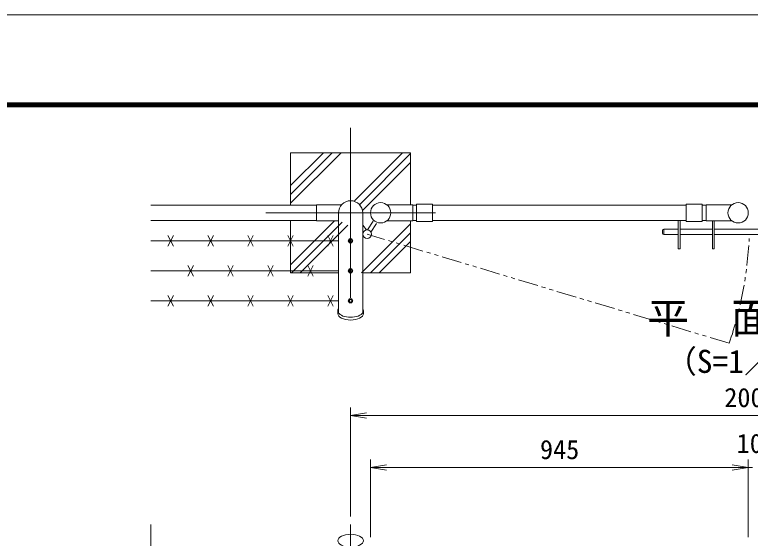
# Model space of a CAD drawing. Units: millimetres, scale not verified. Extents: x -4200 to 4200, y -2970 to 2970.
# Drawn here: x -356 to 1484, y 1661 to 2970 of the extents above; entities that cross this region are included whole.
import ezdxf
from ezdxf.enums import TextEntityAlignment as Align

# ---------------------------------------------------------------- set-up
doc = ezdxf.new("R2010")
doc.units = ezdxf.units.MM
doc.header["$LTSCALE"] = 20
doc.linetypes.add('USER1', pattern=[50.8, 31.75, -6.35, 6.35, -6.35])
doc.linetypes.add('USER3', pattern=[5, 2.5, -0.5, 0.5, -0.5, 0.5, -0.5])
for name, color, linetype, lineweight in [('0-1_D-TTL', 7, 'Continuous', 9), ('0-2_D-TTL-TXT', 7, 'Continuous', 18), ('0-3_D-STR4', 7, 'Continuous', 9), ('0-4_D-BMK', 2, 'USER1', 13), ('0-5_D-STR1', 1, 'Continuous', 18), ('0-7_D-DCR-HCH', 7, 'Continuous', 9), ('0-8_D-STR3', 3, 'Continuous', 13), ('0-9_D-STR-DIM', 7, 'Continuous', 9), ('0-A_0', 7, 'Continuous', 9)]:
    doc.layers.add(name, color=color, linetype=linetype, lineweight=lineweight)
doc.styles.add('ＭＳ ゴシック', font='')
doc.styles.get('ＭＳ ゴシック').set_extended_font_data('MS Gothic')

# ---------------------------------------------------------------- blocks, each defined once
blk = doc.blocks.new('_Open')
at = {"layer": '0-A_0'}
blk.add_line((-20, 3.33), (0, 0), dxfattribs=at)
blk.add_lwpolyline([(-20, -3.33), (0, 0), (-20, 0)], dxfattribs=at)

msp = doc.modelspace()

# ---------------------------------------------------------------- linework, layer by layer
at = {"layer": '0-1_D-TTL', "color": 2, "lineweight": 18}
msp.add_lwpolyline([(-4200, 2970), (4200, 2970), (4200, -2970), (-4200, -2970)], close=True, dxfattribs=at)
at = {"layer": '0-1_D-TTL'}
for points in [[(-3930, 2750), (3930, 2750), (3930, -2750), (-3930, -2750)], [(-3927.5, 2747.5), (3927.5, 2747.5), (3927.5, -2747.5), (-3927.5, -2747.5)], [(-3925, 2745), (3925, 2745), (3925, -2745), (-3925, -2745)], [(-3922.5, 2742.5), (3922.5, 2742.5), (3922.5, -2742.5), (-3922.5, -2742.5)], [(-3920, 2740), (3920, 2740), (3920, -2740), (-3920, -2740)]]:
    msp.add_lwpolyline(points, close=True, dxfattribs=at)
at = {"layer": '0-3_D-STR4'}
for p, q in [((334.22, 2493.85), (334.22, 2624.85)), ((634.22, 2624.85), (334.22, 2624.85)), ((634.22, 2494.55), (634.22, 2624.85)), ((634.22, 2324.85), (634.22, 2455.15)), ((634.22, 2324.85), (514.47, 2324.85))]:
    msp.add_line(p, q, dxfattribs=at)
msp.add_lwpolyline([(453.97, 2324.85), (334.22, 2324.85), (334.22, 2455.85)], dxfattribs=at)
at = {"layer": '0-4_D-BMK'}
for p, q in [((484.22, 2262.72), (484.22, 2686.99)), ((696.35, 2474.85), (272.08, 2474.85)), ((484.22, 1695.52), (484.22, -1188.63))]:
    msp.add_line(p, q, dxfattribs=at)
at = {"layer": '0-4_D-BMK', "linetype": 'USER3'}
msp.add_line((1431.27, 2148.89), (525.83, 2421.33), dxfattribs=at)
msp.add_arc((522.12, 2457.65), 960.15, 341.24173, 357.18761, dxfattribs=at)
at = {"layer": '0-5_D-STR1'}
for p, q in [((399.22, 2493.85), (-15.78, 2493.85)), ((649.37, 2493.85), (639.42, 2493.85)), ((1323.57, 2493.85), (689.37, 2493.85)), ((1373.62, 2493.85), (1363.57, 2493.85)), ((453.97, 2224.48), (453.97, 2474.85)), ((514.47, 2224.48), (514.47, 2474.85)), ((399.22, 2455.85), (-15.78, 2455.85)), ((649.37, 2455.85), (639.42, 2455.85)), ((1323.57, 2455.85), (689.37, 2455.85)), ((1373.62, 2455.85), (1363.57, 2455.85)), ((452.12, 2229.85), (452.12, 2222.93)), ((516.32, 2229.85), (516.32, 2222.93))]:
    msp.add_line(p, q, dxfattribs=at)
for centre in [(559.36, 2474.85), (1453.57, 2474.85)]:
    msp.add_circle(centre, 25.4, dxfattribs=at)
msp.add_arc((484.22, 2474.85), 30.25, 0, 180, dxfattribs=at)
for centre, start_param, end_param in [((484.22, 2229.85), 2.8004339, 6.6243441), ((484.22, 2222.93), 3.1415927, 6.2831853)]:
    msp.add_ellipse(centre, major_axis=(32.1, 0), ratio=0.5, start_param=start_param, end_param=end_param, dxfattribs=at)
msp.add_ellipse((484.22, 1655.37), major_axis=(-32.1, 0), ratio=0.5, dxfattribs=at)
at = {"layer": '0-7_D-DCR-HCH'}
for p, q in [((334.22, 2498.63), (460.43, 2624.85)), ((334.22, 2520.73), (438.34, 2624.85)), ((334.22, 2542.83), (416.24, 2624.85)), ((493.89, 2504.68), (614.07, 2624.85)), ((507.36, 2496.05), (634.22, 2622.91)), ((514.86, 2481.46), (634.22, 2600.81)), ((334.22, 2345), (444.37, 2455.15)), ((336.16, 2324.85), (463.04, 2451.73)), ((511.89, 2324.85), (634.22, 2447.18)), ((358.26, 2324.85), (477.61, 2444.21)), ((533.99, 2324.85), (634.22, 2425.08)), ((556.08, 2324.85), (634.22, 2402.99))]:
    msp.add_line(p, q, dxfattribs=at)
at = {"layer": '0-8_D-STR3'}
for p, q in [((575.4, 2494.55), (639.82, 2494.55)), ((639.82, 2494.55), (639.82, 2455.15)), ((689.37, 2496.15), (649.37, 2496.15)), ((649.37, 2453.55), (649.37, 2496.15)), ((689.37, 2453.55), (689.37, 2496.15)), ((1363.57, 2496.15), (1323.57, 2496.15)), ((1323.57, 2453.55), (1323.57, 2496.15)), ((1363.57, 2453.55), (1363.57, 2496.15)), ((1437.53, 2494.55), (1373.62, 2494.55)), ((1373.62, 2494.55), (1373.62, 2455.15)), ((399.22, 2455.15), (453.97, 2455.15)), ((540.56, 2453.85), (526.74, 2432.09)), ((549, 2448.49), (535.19, 2426.73)), ((575.4, 2455.15), (639.82, 2455.15)), ((689.37, 2453.55), (649.37, 2453.55)), ((1308.12, 2455.85), (1308.12, 2384.65)), ((1363.57, 2453.55), (1323.57, 2453.55)), ((1437.53, 2455.15), (1373.62, 2455.15)), ((1389.12, 2455.15), (1389.12, 2384.65)), ((523.9, 2431.96), (514.47, 2444.1)), ((1264.42, 2430.65), (1264.42, 2423.65)), ((1267.42, 2433.65), (1303.62, 2433.65)), ((1267.42, 2433.65), (1267.42, 2420.65)), ((1308.12, 2433.65), (1389.12, 2433.65)), ((1393.62, 2433.65), (1574.42, 2433.65)), ((40.92, 2418.27), (27.51, 2391.44)), ((40.92, 2391.44), (27.51, 2418.27)), ((140.92, 2418.27), (127.51, 2391.44)), ((140.92, 2391.44), (127.51, 2418.27)), ((240.92, 2418.27), (227.51, 2391.44)), ((240.92, 2391.44), (227.51, 2418.27)), ((340.92, 2418.27), (327.51, 2391.44)), ((340.92, 2391.44), (327.51, 2418.27)), ((440.92, 2418.27), (427.51, 2391.44)), ((440.92, 2391.44), (427.51, 2418.27)), ((516.01, 2425.82), (514.47, 2427.8)), ((1267.42, 2420.65), (1303.62, 2420.65)), ((1308.12, 2420.65), (1389.12, 2420.65)), ((1393.62, 2420.65), (1574.42, 2420.65)), ((-15.78, 2404.85), (453.97, 2404.85)), ((478.44, 2404.85), (481.33, 2409.85)), ((481.33, 2399.85), (478.44, 2404.85)), ((481.33, 2409.85), (487.1, 2409.85)), ((487.1, 2409.85), (489.99, 2404.85)), ((90.92, 2343.27), (77.51, 2316.44)), ((90.92, 2316.44), (77.51, 2343.27)), ((190.92, 2343.27), (177.51, 2316.44)), ((190.92, 2316.44), (177.51, 2343.27)), ((290.92, 2343.27), (277.51, 2316.44)), ((290.92, 2316.44), (277.51, 2343.27)), ((390.92, 2343.27), (377.51, 2316.44)), ((390.92, 2316.44), (377.51, 2343.27)), ((-15.78, 2329.85), (453.97, 2329.85)), ((478.44, 2329.85), (481.33, 2334.85)), ((481.33, 2324.85), (478.44, 2329.85)), ((481.33, 2334.85), (487.1, 2334.85)), ((487.1, 2334.85), (489.99, 2329.85)), ((40.92, 2268.27), (27.51, 2241.44)), ((40.92, 2241.44), (27.51, 2268.27)), ((140.92, 2268.27), (127.51, 2241.44)), ((140.92, 2241.44), (127.51, 2268.27)), ((240.92, 2268.27), (227.51, 2241.44)), ((240.92, 2241.44), (227.51, 2268.27)), ((340.92, 2268.27), (327.51, 2241.44)), ((340.92, 2241.44), (327.51, 2268.27)), ((440.92, 2268.27), (427.51, 2241.44)), ((440.92, 2241.44), (427.51, 2268.27)), ((-15.78, 2254.85), (453.97, 2254.85)), ((478.44, 2254.85), (481.33, 2259.85)), ((481.33, 2249.85), (478.44, 2254.85)), ((481.33, 2259.85), (487.1, 2259.85)), ((487.1, 2259.85), (489.99, 2254.85))]:
    msp.add_line(p, q, dxfattribs=at)
for points in [[(399.22, 2455.15), (399.22, 2494.55), (461.26, 2494.55)], [(1303.62, 2455.85), (1303.62, 2384.65), (1308.12, 2384.65)], [(1393.62, 2455.15), (1393.62, 2384.65), (1389.12, 2384.65)], [(489.99, 2404.85), (487.1, 2399.85), (481.33, 2399.85)], [(489.99, 2329.85), (487.1, 2324.85), (481.33, 2324.85)], [(489.99, 2254.85), (487.1, 2249.85), (481.33, 2249.85)]]:
    msp.add_lwpolyline(points, dxfattribs=at)
for centre, radius in [((525.83, 2421.33), 10.8), ((484.22, 2404.85), 4.9), ((484.22, 2404.85), 3), ((484.22, 2329.85), 4.9), ((484.22, 2329.85), 3), ((484.22, 2254.85), 4.9), ((484.22, 2254.85), 3)]:
    msp.add_circle(centre, radius, dxfattribs=at)
for centre, start, end in [((1267.42, 2430.65), 90, 180), ((1267.42, 2423.65), 180, 270)]:
    msp.add_arc(centre, 3, start, end, dxfattribs=at)
at = {"layer": '0-9_D-STR-DIM'}
for p, q in [((484.22, 1715.52), (484.22, 1988.03)), ((524.22, 1968.03), (2444.22, 1968.03)), ((533.97, 1664.37), (533.97, 1858.03)), ((1478.97, 1664.37), (1478.97, 1858.03)), ((1478.97, 1664.37), (1478.97, 1858.03)), ((573.97, 1838.03), (1438.97, 1838.03)), ((1438.97, 1838.03), (1398.97, 1838.03)), ((1478.97, 1838.03), (1489.47, 1838.03)), ((-15.78, 1695.52), (-15.78, 195.59))]:
    msp.add_line(p, q, dxfattribs=at)

# ---------------------------------------------------------------- block references
at = {"layer": '0-9_D-STR-DIM', "xscale": 2, "yscale": 2, "rotation": 180}
for p in [(484.22, 1968.03), (533.97, 1838.03)]:
    msp.add_blockref('_Open', p, dxfattribs=at)
at = {"layer": '0-9_D-STR-DIM', "xscale": 2, "yscale": 2}
msp.add_blockref('_Open', (1478.97, 1838.03), dxfattribs=at)
msp.add_blockref('_Open', (1478.97, 1838.03), dxfattribs=at)

# ---------------------------------------------------------------- texts
at = {"layer": '0-2_D-TTL-TXT', "style": 'ＭＳ ゴシック'}
for s, height, p in [('平\u3000面\u3000図', 76.98, (1225.9, 2150.54)), ('（S=1／20）', 57.77, (1271.38, 2057.34))]:
    msp.add_text(s, height=height, dxfattribs=at).set_placement(p, align=Align.BOTTOM_LEFT)
at = {"layer": '0-9_D-STR-DIM', "style": 'ＭＳ ゴシック'}
for s, p in [('2000', (1418.97, 1974.78)), ('10', (1449.82, 1860.19)), ('945', (957.99, 1844.78))]:
    msp.add_text(s, height=48.09, dxfattribs=at).set_placement(p, align=Align.BOTTOM_LEFT)

doc.saveas('drawing.dxf')
